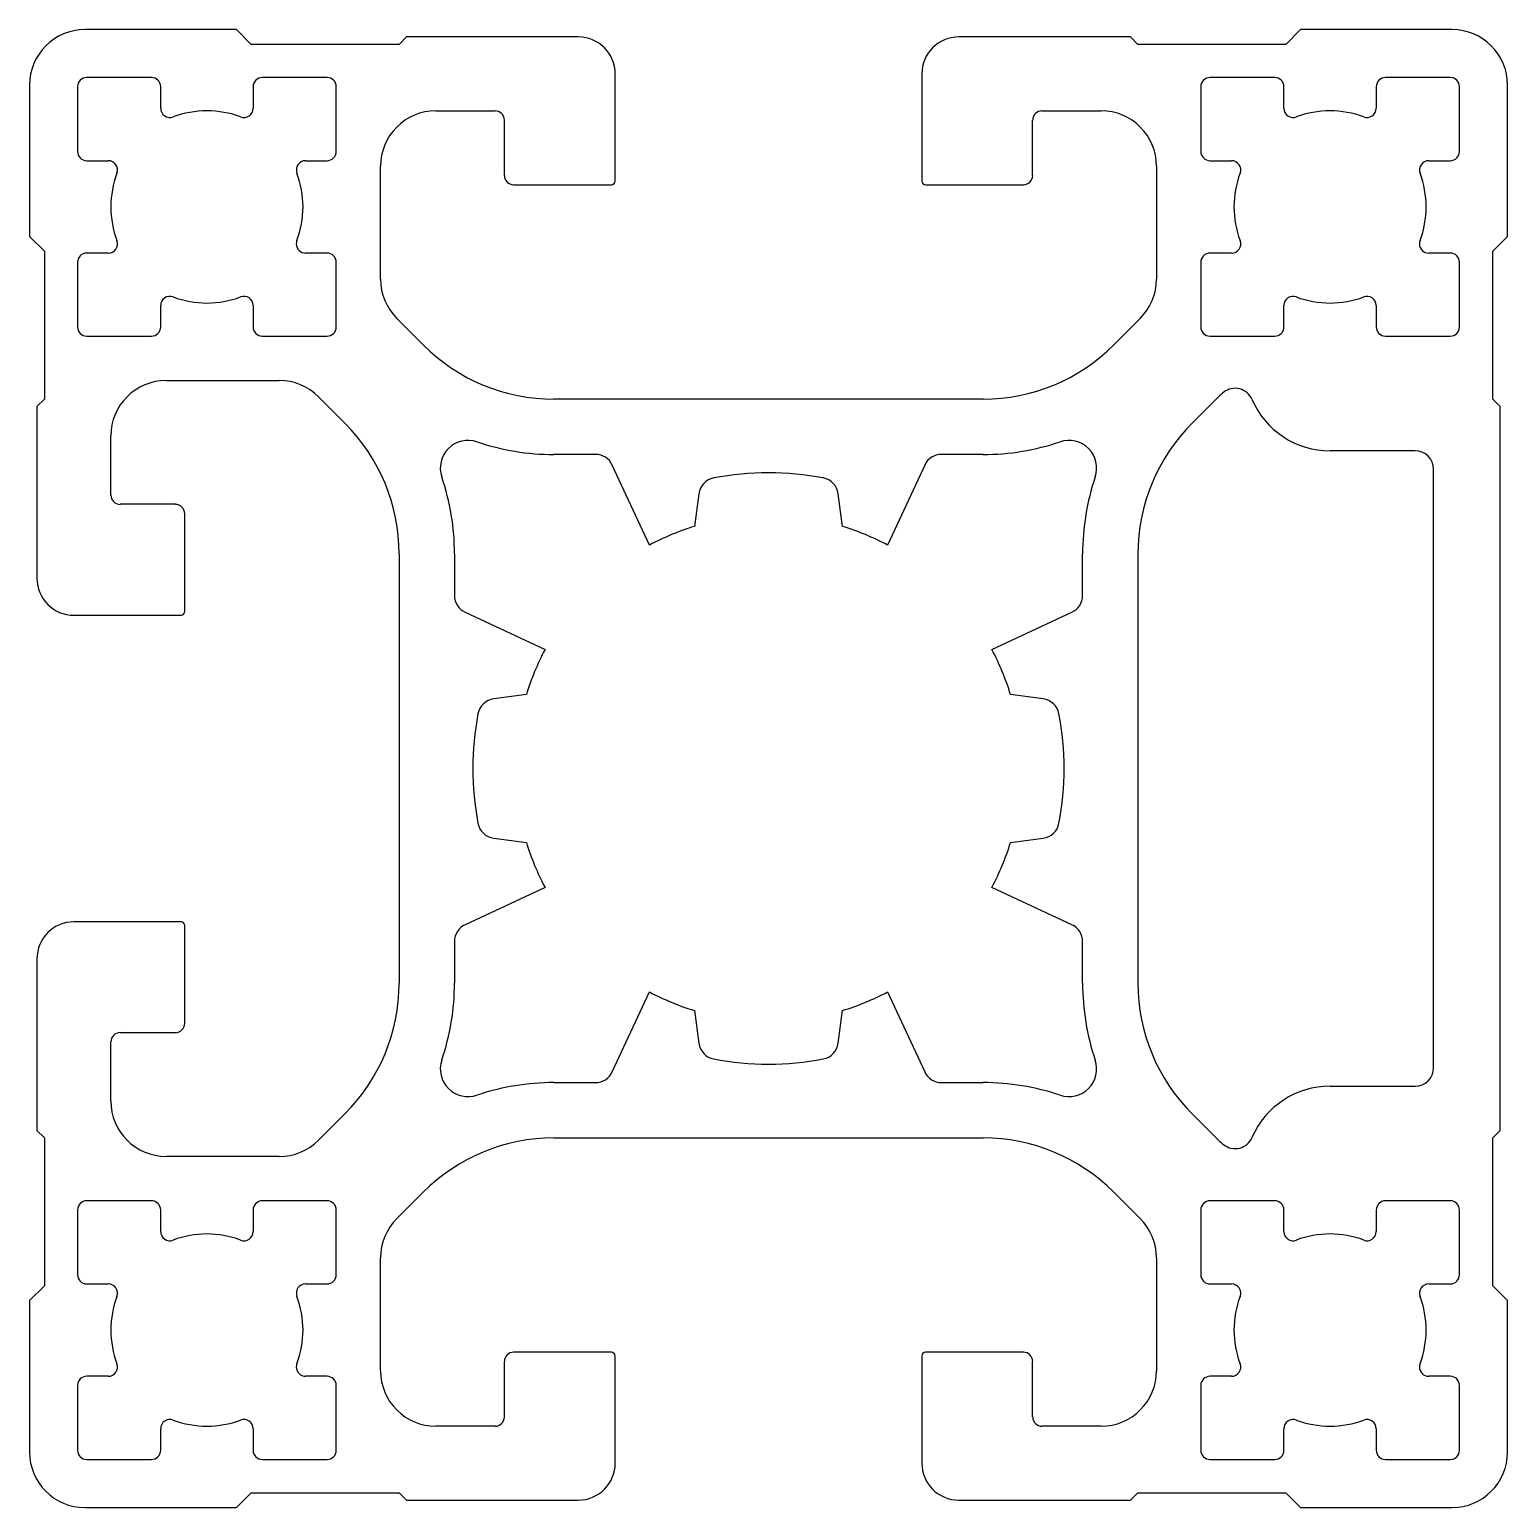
# Model space of a CAD drawing. Header units: inches. Extents: x 50325 to 51900, y 19205 to 20780.
import ezdxf

# ---------------------------------------------------------------- set-up
doc = ezdxf.new("R2010")
doc.units = ezdxf.units.IN
doc.header["$MEASUREMENT"] = 0

msp = doc.modelspace()

# ---------------------------------------------------------------- linework, layer by layer
at = {"color": 7, "linetype": 'Continuous', "lineweight": 25}
for p, q in [((50545.5, 20779.6), (50384.1, 20779.6)), ((50561.2, 20763.8), (50545.5, 20779.6)), ((50726.6, 20771.7), (50718.7, 20763.8)), ((50909.7, 20771.7), (50726.6, 20771.7)), ((51498.2, 20771.7), (51315.2, 20771.7)), ((51506.1, 20763.8), (51498.2, 20771.7)), ((51679.4, 20779.6), (51663.6, 20763.8)), ((51840.8, 20779.6), (51679.4, 20779.6)), ((50718.7, 20763.8), (50561.2, 20763.8)), ((51663.6, 20763.8), (51506.1, 20763.8)), ((50454.9, 20728.4), (50386, 20728.4)), ((50642, 20728.4), (50573.1, 20728.4)), ((50949, 20618.2), (50949, 20732.3)), ((51275.8, 20732.3), (51275.8, 20618.2)), ((51651.8, 20728.4), (51582.9, 20728.4)), ((51838.8, 20728.4), (51769.9, 20728.4)), ((50325, 20720.5), (50325, 20559.1)), ((50376.2, 20718.6), (50376.2, 20649.7)), ((50464.8, 20695.7), (50464.8, 20718.6)), ((50563.2, 20718.6), (50563.2, 20695.7)), ((50651.8, 20649.7), (50651.8, 20718.6)), ((51573.1, 20718.6), (51573.1, 20649.7)), ((51661.6, 20695.7), (51661.6, 20718.6)), ((51760.1, 20718.6), (51760.1, 20695.7)), ((51848.6, 20649.7), (51848.6, 20718.6)), ((51899.8, 20559.1), (51899.8, 20720.5)), ((50758.1, 20693), (50821.1, 20693)), ((51403.8, 20693), (51466.8, 20693)), ((50830.9, 20683.1), (50830.9, 20624.1)), ((51393.9, 20624.1), (51393.9, 20683.1)), ((50386, 20639.8), (50408.9, 20639.8)), ((50619.1, 20639.8), (50642, 20639.8)), ((50699, 20513.6), (50699, 20633.9)), ((51525.8, 20633.9), (51525.8, 20513.6)), ((51582.9, 20639.8), (51605.8, 20639.8)), ((51815.9, 20639.8), (51838.8, 20639.8)), ((50840.8, 20614.2), (50945.1, 20614.2)), ((51279.7, 20614.2), (51384.1, 20614.2)), ((50325, 20559.1), (50340.8, 20543.4)), ((51884.1, 20543.4), (51899.8, 20559.1)), ((50340.8, 20543.4), (50340.8, 20385.9)), ((50408.9, 20541.4), (50386, 20541.4)), ((50642, 20541.4), (50619.1, 20541.4)), ((51605.8, 20541.4), (51582.9, 20541.4)), ((51838.8, 20541.4), (51815.9, 20541.4)), ((51884.1, 20385.9), (51884.1, 20543.4)), ((50376.2, 20531.6), (50376.2, 20462.7)), ((50651.8, 20462.7), (50651.8, 20531.6)), ((51573.1, 20531.6), (51573.1, 20462.7)), ((51848.6, 20462.7), (51848.6, 20531.6)), ((50464.8, 20462.7), (50464.8, 20485.5)), ((50563.2, 20485.5), (50563.2, 20462.7)), ((51661.6, 20462.7), (51661.6, 20485.5)), ((51760.1, 20485.5), (51760.1, 20462.7)), ((50744.6, 20443.5), (50716.3, 20471.8)), ((51508.5, 20471.8), (51480.3, 20443.5)), ((50386, 20452.8), (50454.9, 20452.8)), ((50573.1, 20452.8), (50642, 20452.8)), ((51582.9, 20452.8), (51651.8, 20452.8)), ((51769.9, 20452.8), (51838.8, 20452.8)), ((50470.7, 20405.6), (50591.1, 20405.6)), ((50340.8, 20385.9), (50332.9, 20378)), ((50332.9, 20378), (50332.9, 20194.9)), ((50632.8, 20388.3), (50661.1, 20360)), ((51341.1, 20385.9), (50883.8, 20385.9)), ((51592, 20388.3), (51563.8, 20360)), ((51892, 20378), (51884.1, 20385.9)), ((51892, 19992.2), (51892, 20378)), ((50411.6, 20283.5), (50411.6, 20346.5)), ((51801.4, 20330.8), (51710.8, 20330.8)), ((50928.1, 20326.8), (50883.8, 20326.8)), ((50985.7, 20230.3), (50946, 20315.5)), ((51278.9, 20315.5), (51239.1, 20230.3)), ((51341.1, 20326.8), (51296.7, 20326.8)), ((51821.1, 19673.3), (51821.1, 20311.1)), ((51038.3, 20284.9), (51033.7, 20250.1)), ((51191.2, 20250.1), (51186.6, 20284.9)), ((50480.5, 20273.7), (50421.5, 20273.7)), ((50490.4, 20159.5), (50490.4, 20263.8)), ((50718.7, 20220.8), (50718.7, 19763.5)), ((50777.8, 20220.8), (50777.8, 20176.5)), ((51447.1, 20176.5), (51447.1, 20220.8)), ((51506.1, 20220.8), (51506.1, 19763.5)), ((50789.1, 20158.6), (50874.4, 20118.9)), ((51350.5, 20118.9), (51435.7, 20158.6)), ((50372.3, 20155.6), (50486.4, 20155.6)), ((50854.5, 20070.9), (50819.7, 20066.3)), ((51405.2, 20066.3), (51370.4, 20070.9)), ((51892, 19606.4), (51892, 19992.2)), ((50819.7, 19918), (50854.5, 19913.5)), ((51370.4, 19913.5), (51405.2, 19918)), ((50874.4, 19865.5), (50789.1, 19825.7)), ((51435.7, 19825.7), (51350.5, 19865.5)), ((50486.4, 19828.8), (50372.3, 19828.8)), ((50490.4, 19720.5), (50490.4, 19824.9)), ((50777.8, 19807.9), (50777.8, 19763.5)), ((51447.1, 19763.5), (51447.1, 19807.9)), ((50332.9, 19789.4), (50332.9, 19606.4)), ((50946, 19668.9), (50985.7, 19754.1)), ((51239.1, 19754.1), (51278.9, 19668.9)), ((51033.7, 19734.3), (51038.3, 19699.4)), ((51186.6, 19699.4), (51191.2, 19734.3)), ((50411.6, 19637.9), (50411.6, 19700.9)), ((50421.5, 19710.7), (50480.5, 19710.7)), ((50883.8, 19657.5), (50928.1, 19657.5)), ((51296.7, 19657.5), (51341.1, 19657.5)), ((51710.8, 19653.6), (51801.4, 19653.6)), ((50661.1, 19624.3), (50632.8, 19596.1)), ((51563.8, 19624.3), (51592, 19596.1)), ((50332.9, 19606.4), (50340.8, 19598.5)), ((51884.1, 19598.5), (51892, 19606.4)), ((50340.8, 19598.5), (50340.8, 19441)), ((50883.8, 19598.5), (51341.1, 19598.5)), ((51884.1, 19441), (51884.1, 19598.5)), ((50591.1, 19578.8), (50470.7, 19578.8)), ((50454.9, 19531.6), (50386, 19531.6)), ((50642, 19531.6), (50573.1, 19531.6)), ((50716.3, 19512.6), (50744.6, 19540.8)), ((51480.3, 19540.8), (51508.5, 19512.6)), ((51651.8, 19531.6), (51582.9, 19531.6)), ((51838.8, 19531.6), (51769.9, 19531.6)), ((50376.2, 19521.7), (50376.2, 19452.8)), ((50464.8, 19498.8), (50464.8, 19521.7)), ((50563.2, 19521.7), (50563.2, 19498.8)), ((50651.8, 19452.8), (50651.8, 19521.7)), ((51573.1, 19521.7), (51573.1, 19452.8)), ((51661.6, 19498.8), (51661.6, 19521.7)), ((51760.1, 19521.7), (51760.1, 19498.8)), ((51848.6, 19452.8), (51848.6, 19521.7)), ((50699, 19350.5), (50699, 19470.8)), ((51525.8, 19470.8), (51525.8, 19350.5)), ((50340.8, 19441), (50325, 19425.3)), ((50386, 19443), (50408.9, 19443)), ((50619.1, 19443), (50642, 19443)), ((51582.9, 19443), (51605.8, 19443)), ((51815.9, 19443), (51838.8, 19443)), ((51899.8, 19425.3), (51884.1, 19441)), ((50325, 19425.3), (50325, 19263.8)), ((51899.8, 19263.8), (51899.8, 19425.3)), ((50945.1, 19370.1), (50840.8, 19370.1)), ((51384.1, 19370.1), (51279.7, 19370.1)), ((50830.9, 19360.3), (50830.9, 19301.2)), ((50949, 19252), (50949, 19366.2)), ((51275.8, 19366.2), (51275.8, 19252)), ((51393.9, 19301.2), (51393.9, 19360.3)), ((50408.9, 19344.6), (50386, 19344.6)), ((50642, 19344.6), (50619.1, 19344.6)), ((51605.8, 19344.6), (51582.9, 19344.6)), ((51838.8, 19344.6), (51815.9, 19344.6)), ((50376.2, 19334.7), (50376.2, 19265.8)), ((50651.8, 19265.8), (50651.8, 19334.7)), ((51573.1, 19334.7), (51573.1, 19265.8)), ((51848.6, 19265.8), (51848.6, 19334.7)), ((50821.1, 19291.4), (50758.1, 19291.4)), ((51466.8, 19291.4), (51403.8, 19291.4)), ((50464.8, 19265.8), (50464.8, 19288.7)), ((50563.2, 19288.7), (50563.2, 19265.8)), ((51661.6, 19265.8), (51661.6, 19288.7)), ((51760.1, 19288.7), (51760.1, 19265.8)), ((50386, 19256), (50454.9, 19256)), ((50573.1, 19256), (50642, 19256)), ((51582.9, 19256), (51651.8, 19256)), ((51769.9, 19256), (51838.8, 19256)), ((50545.5, 19204.8), (50561.2, 19220.5)), ((50561.2, 19220.5), (50718.7, 19220.5)), ((50718.7, 19220.5), (50726.6, 19212.7)), ((50726.6, 19212.7), (50909.7, 19212.7)), ((51315.2, 19212.7), (51498.2, 19212.7)), ((51498.2, 19212.7), (51506.1, 19220.5)), ((51506.1, 19220.5), (51663.6, 19220.5)), ((51663.6, 19220.5), (51679.4, 19204.8)), ((50384.1, 19204.8), (50545.5, 19204.8)), ((51679.4, 19204.8), (51840.8, 19204.8))]:
    msp.add_line(p, q, dxfattribs=at)
for centre, radius, start, end in [((50384.1, 20720.5), 59.1, 90, 180), ((50909.7, 20732.3), 39.4, 0, 89.9998), ((51315.2, 20732.3), 39.4, 90.0002, 180), ((51840.8, 20720.5), 59.1, 360, 90), ((50386, 20718.6), 9.84, 90, 180), ((50454.9, 20718.6), 9.84, 0, 90), ((50573.1, 20718.6), 9.84, 90, 180), ((50642, 20718.6), 9.84, 0, 90), ((51582.9, 20718.6), 9.84, 90, 180), ((51651.8, 20718.6), 9.84, 0, 90), ((51769.9, 20718.6), 9.84, 90, 180), ((51838.8, 20718.6), 9.84, 0, 90), ((50474.6, 20695.7), 9.84, 180, 290.541), ((50514, 20590.6), 102.4, 69.459, 110.541), ((50553.4, 20695.7), 9.84, 249.459, 360), ((50758.1, 20633.9), 59.1, 90, 180), ((50821.1, 20683.1), 9.84, 0, 90), ((51403.8, 20683.1), 9.84, 90, 180), ((51466.8, 20633.9), 59.1, 0, 90), ((51671.5, 20695.7), 9.84, 180, 290.541), ((51710.8, 20590.6), 102.4, 69.459, 110.541), ((51750.2, 20695.7), 9.84, 249.459, 0), ((50386, 20649.7), 9.84, 180, 270), ((50642, 20649.7), 9.84, 270, 0), ((51582.9, 20649.7), 9.84, 180, 270), ((51838.8, 20649.7), 9.84, 270, 360), ((50408.9, 20630), 9.84, 339.459, 90), ((50619.1, 20630), 9.84, 90, 200.541), ((51605.8, 20630), 9.84, 339.459, 90), ((51815.9, 20630), 9.84, 90, 200.541), ((50514, 20590.6), 102.4, 159.459, 180), ((50514, 20590.6), 102.4, 339.459, 20.541), ((50840.8, 20624.1), 9.84, 180, 270), ((50945.1, 20618.2), 3.94, 270, 360), ((51279.7, 20618.2), 3.94, 180, 270), ((51384.1, 20624.1), 9.84, 270, 360), ((51710.8, 20590.6), 102.4, 159.459, 180), ((51710.8, 20590.6), 102.4, 339.459, 20.541), ((50514, 20590.6), 102.4, 180, 200.541), ((51710.8, 20590.6), 102.4, 180, 200.541), ((50408.9, 20551.2), 9.84, 270, 20.541), ((50619.1, 20551.2), 9.84, 159.459, 180), ((50619.1, 20551.2), 9.84, 180, 270), ((51605.8, 20551.2), 9.84, 270, 20.541), ((51815.9, 20551.2), 9.84, 159.459, 180), ((51815.9, 20551.2), 9.84, 180, 270), ((50386, 20531.6), 9.84, 90, 180), ((50642, 20531.6), 9.84, 0, 90), ((51582.9, 20531.6), 9.84, 90, 180), ((51838.8, 20531.6), 9.84, 360, 90), ((50758.1, 20513.6), 59.1, 180, 225), ((51466.8, 20513.6), 59.1, 315, 0), ((50474.6, 20485.5), 9.84, 69.459, 180), ((50514, 20590.6), 102.4, 249.459, 290.541), ((50553.4, 20485.5), 9.84, 0, 110.541), ((51671.5, 20485.5), 9.84, 69.459, 180), ((51710.8, 20590.6), 102.4, 249.459, 290.541), ((51750.2, 20485.5), 9.84, 360, 110.541), ((50386, 20462.7), 9.84, 180, 270), ((50454.9, 20462.7), 9.84, 270, 0), ((50573.1, 20462.7), 9.84, 180, 270), ((50642, 20462.7), 9.84, 270, 0), ((51582.9, 20462.7), 9.84, 180, 270), ((51651.8, 20462.7), 9.84, 270, 0), ((51769.9, 20462.7), 9.84, 180, 270), ((51838.8, 20462.7), 9.84, 270, 360), ((50883.8, 20582.7), 196.9, 225, 270), ((51341.1, 20582.7), 196.9, 270, 315), ((50470.7, 20346.5), 59.1, 90, 180), ((50591.1, 20346.5), 59.1, 45, 90), ((51609.6, 20377.6), 19.7, 23.3566, 127.8218), ((51633.8, 20346.5), 59.1, 127.8218, 135), ((51710.8, 20421.3), 90.6, 203.3566, 270), ((50521.9, 20220.8), 196.9, 0, 45), ((51703, 20220.8), 196.9, 135, 180), ((50792.2, 20312.4), 29.5, 71.2916, 198.7084), ((50883.8, 20582.7), 255.9, 251.2916, 270), ((51341.1, 20582.7), 255.9, 270, 288.7084), ((51432.6, 20312.4), 29.5, 341.2916, 108.7084), ((51801.4, 20311.1), 19.7, 0, 90), ((50928.1, 20307.2), 19.7, 25, 90), ((51296.7, 20307.2), 19.7, 90, 155), ((50521.9, 20220.8), 255.9, 0, 18.7084), ((51057.8, 20282.4), 19.7, 100.664, 172.5), ((51112.4, 19992.2), 315, 79.336, 100.664), ((51167.1, 20282.4), 19.7, 7.5, 79.336), ((51703, 20220.8), 255.9, 161.2916, 180), ((50421.5, 20283.5), 9.84, 180, 270), ((50480.5, 20263.8), 9.84, 0, 90), ((51112.4, 19992.2), 269.7, 106.976, 118.024), ((51112.4, 19992.2), 269.7, 61.976, 73.024), ((50372.3, 20194.9), 39.4, 180.0002, 270), ((50797.5, 20176.5), 19.7, 180, 245), ((51427.4, 20176.5), 19.7, 295, 0), ((50486.4, 20159.5), 3.94, 270, 0), ((51112.4, 19992.2), 269.7, 151.976, 163.024), ((51112.4, 19992.2), 269.7, 16.976, 28.024), ((50822.2, 20046.8), 19.7, 97.5, 169.336), ((51402.6, 20046.8), 19.7, 10.664, 82.5), ((51112.4, 19992.2), 315, 169.336, 190.664), ((51112.4, 19992.2), 315, 349.336, 10.664), ((50822.2, 19937.5), 19.7, 190.664, 262.5), ((51402.6, 19937.5), 19.7, 277.5, 349.336), ((51112.4, 19992.2), 269.7, 196.976, 208.024), ((51112.4, 19992.2), 269.7, 331.976, 343.024), ((50372.3, 19789.4), 39.4, 90, 179.9998), ((50486.4, 19824.9), 3.94, 360, 90), ((50797.5, 19807.9), 19.7, 115, 180), ((51427.4, 19807.9), 19.7, 360, 65), ((50521.9, 19763.5), 196.9, 315, 0), ((50521.9, 19763.5), 255.9, 341.2916, 0), ((51112.4, 19992.2), 269.7, 241.976, 253.024), ((51112.4, 19992.2), 269.7, 286.976, 298.024), ((51703, 19763.5), 255.9, 180, 198.7084), ((51703, 19763.5), 196.9, 180, 225), ((50480.5, 19720.5), 9.84, 270, 360), ((50421.5, 19700.9), 9.84, 90, 180), ((51057.8, 19702), 19.7, 187.5, 259.336), ((51167.1, 19702), 19.7, 280.664, 352.5), ((50792.2, 19672), 29.5, 161.2916, 288.7084), ((51112.4, 19992.2), 315, 259.336, 280.664), ((51432.6, 19672), 29.5, 251.2916, 18.7084), ((51801.4, 19673.3), 19.7, 270, 0), ((50883.8, 19401.6), 255.9, 90, 108.7084), ((50928.1, 19677.2), 19.7, 270, 335), ((51296.7, 19677.2), 19.7, 205, 270), ((51341.1, 19401.6), 255.9, 71.2916, 90), ((51710.8, 19563.1), 90.6, 90, 156.6434), ((50470.7, 19637.9), 59.1, 180, 270), ((50591.1, 19637.9), 59.1, 270, 315), ((50883.8, 19401.6), 196.9, 90, 135), ((51341.1, 19401.6), 196.9, 45, 90), ((51633.8, 19637.9), 59.1, 225, 232.1782), ((51609.6, 19606.8), 19.7, 232.1782, 336.6434), ((50386, 19521.7), 9.84, 90, 180), ((50454.9, 19521.7), 9.84, 0, 90), ((50573.1, 19521.7), 9.84, 90, 180), ((50642, 19521.7), 9.84, 0, 90), ((51582.9, 19521.7), 9.84, 90, 180), ((51651.8, 19521.7), 9.84, 360, 90), ((51769.9, 19521.7), 9.84, 90, 180), ((51838.8, 19521.7), 9.84, 0, 90), ((50758.1, 19470.8), 59.1, 135, 180), ((51466.8, 19470.8), 59.1, 0, 45), ((50474.6, 19498.8), 9.84, 180, 290.541), ((50514, 19393.8), 102.4, 69.459, 110.541), ((50553.4, 19498.8), 9.84, 249.459, 0), ((51671.5, 19498.8), 9.84, 180, 290.541), ((51710.8, 19393.8), 102.4, 69.459, 110.541), ((51750.2, 19498.8), 9.84, 249.459, 360), ((50386, 19452.8), 9.84, 180, 270), ((50642, 19452.8), 9.84, 270, 0), ((51582.9, 19452.8), 9.84, 180, 270), ((51838.8, 19452.8), 9.84, 270, 360), ((50408.9, 19433.1), 9.84, 339.459, 90), ((50619.1, 19433.1), 9.84, 90, 200.541), ((51605.8, 19433.1), 9.84, 339.459, 90), ((51815.9, 19433.1), 9.84, 90, 200.541), ((50514, 19393.8), 102.4, 159.459, 200.541), ((50514, 19393.8), 102.4, 339.459, 20.541), ((51710.8, 19393.8), 102.4, 159.459, 180), ((51710.8, 19393.8), 102.4, 339.459, 20.541), ((51710.8, 19393.8), 102.4, 180, 200.541), ((50840.8, 19360.3), 9.84, 90, 180), ((50945.1, 19366.2), 3.94, 0, 90), ((51279.7, 19366.2), 3.94, 90, 180), ((51384.1, 19360.3), 9.84, 360, 90), ((50408.9, 19354.4), 9.84, 270, 20.541), ((50619.1, 19354.4), 9.84, 159.459, 180), ((50619.1, 19354.4), 9.84, 180, 270), ((51605.8, 19354.4), 9.84, 270, 20.541), ((51815.9, 19354.4), 9.84, 159.459, 180), ((51815.9, 19354.4), 9.84, 180, 270), ((50386, 19334.7), 9.84, 90, 180), ((50642, 19334.7), 9.84, 0, 90), ((50758.1, 19350.5), 59.1, 180, 270), ((51466.8, 19350.5), 59.1, 270, 360), ((51582.9, 19334.7), 9.84, 90, 180), ((51838.8, 19334.7), 9.84, 360, 90), ((50474.6, 19288.7), 9.84, 69.459, 180), ((50514, 19393.8), 102.4, 249.459, 290.541), ((50553.4, 19288.7), 9.84, 0, 110.541), ((50821.1, 19301.2), 9.84, 270, 0), ((51403.8, 19301.2), 9.84, 180, 270), ((51671.5, 19288.7), 9.84, 69.459, 180), ((51710.8, 19393.8), 102.4, 249.459, 290.541), ((51750.2, 19288.7), 9.84, 0, 110.541), ((50384.1, 19263.8), 59.1, 180, 270), ((50386, 19265.8), 9.84, 180, 270), ((50454.9, 19265.8), 9.84, 270, 0), ((50573.1, 19265.8), 9.84, 180, 270), ((50642, 19265.8), 9.84, 270, 0), ((51582.9, 19265.8), 9.84, 180, 270), ((51651.8, 19265.8), 9.84, 270, 0), ((51769.9, 19265.8), 9.84, 180, 270), ((51838.8, 19265.8), 9.84, 270, 360), ((51840.8, 19263.8), 59.1, 270, 0), ((50909.7, 19252), 39.4, 270.0002, 360), ((51315.2, 19252), 39.4, 180, 269.9998)]:
    msp.add_arc(centre, radius, start, end, dxfattribs=at)

doc.saveas('drawing.dxf')
